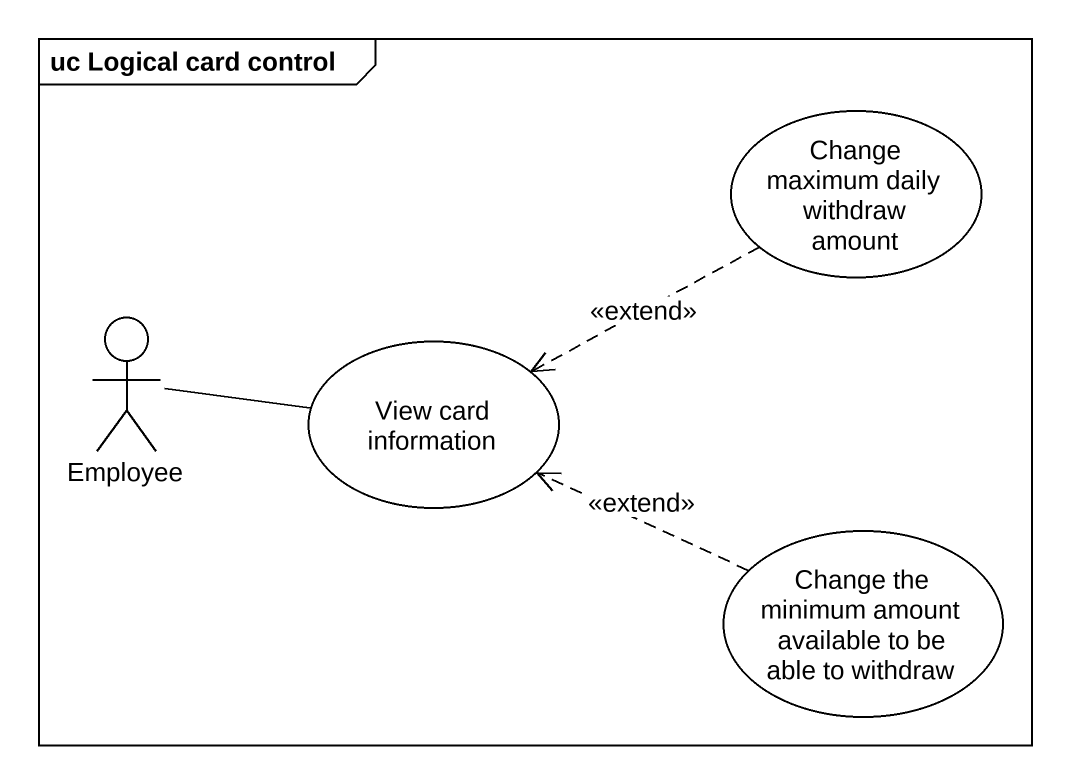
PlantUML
@startuml
mainframe uc Logical card control
usecase "Change maximum daily withdraw amount" as Change_maximum_daily
actor Employee
usecase "View card information" as View_card_information
usecase "Change the minimum amount available to be able to withdraw" as Change_the_minimum_amount
Change_maximum_daily .left.> View_card_information : <<extend>>
Employee -right- View_card_information
Change_the_minimum_amount .left.> View_card_information : <<extend>>
@enduml
